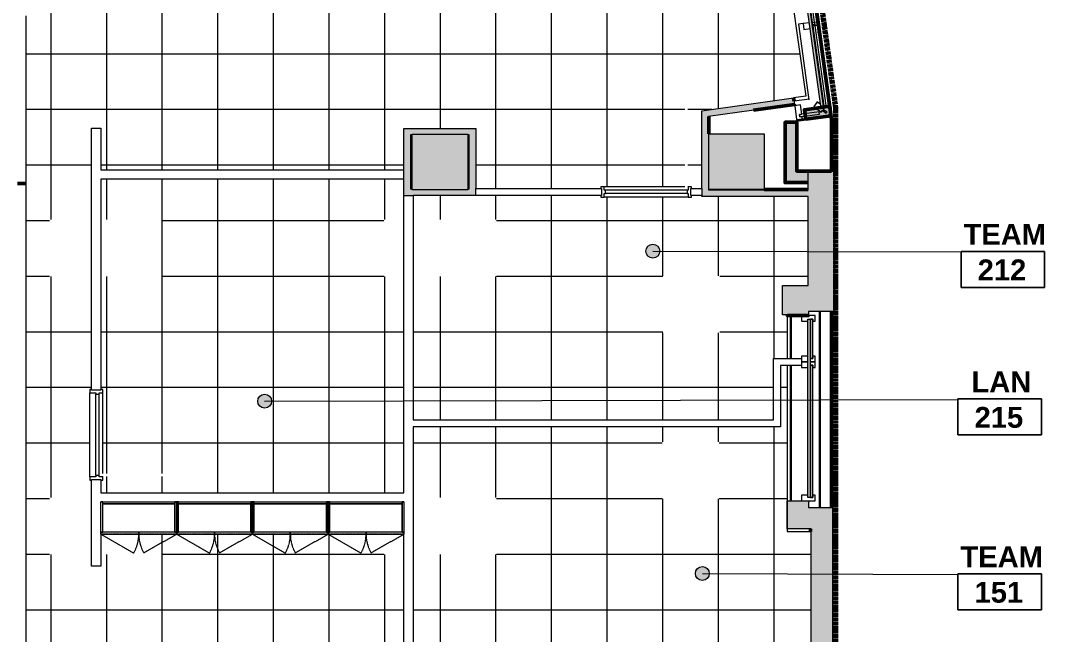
# Model space of a CAD drawing. Header units: inches. Extents: x 842 to 2283, y -56 to 1824.
# Drawn here: x 1828.4 to 2270.3, y 326.9 to 592 of the extents above; entities that cross this region are included whole.
import ezdxf

# ---------------------------------------------------------------- set-up
doc = ezdxf.new("R2010")
doc.units = ezdxf.units.IN
doc.header["$MEASUREMENT"] = 0
for name, pattern in [('Dash', [0.25, 0.125, -0.125]), ('Hidden', [0.28125, 0.1875, -0.09375]), ('IMPORT-Orbis_BB$0$TI_Grid_E957150$0$PROPERTY _2_', [1.546875, 1.3125, -0.046875, 0.046875, -0.046875, 0.046875, -0.046875])]:
    doc.linetypes.add(name, pattern=pattern)
for name, color, linetype, lineweight in [('A-AREA-IDEN', 2, 'Continuous', 9), ('A-CLNG', 13, 'Continuous', 13), ('A-CLNG-PATT', 13, 'Continuous', 13), ('A-DOOR', 31, 'Continuous', 13), ('A-GLAZ-CURT', 52, 'Continuous', 9), ('A-WALL', 113, 'Continuous', 9), ('A-WALL-PATT', 111, 'Continuous', 13), ('I-WALL', 2, 'Continuous', 13), ('Orbis - Background_dwg', 8, 'Continuous', 9), ('Orbis_AR$0$A-Wall-Exst', 7, 'Continuous', 9), ('Orbis_BB$0$A-Flor-Spcl', 7, 'Continuous', 9), ('Orbis_BB$0$A-Glaz-Assm', 10, 'Continuous', 20), ('Orbis_BB$0$A-Glaz-Assm-Blow', 250, 'Continuous', 13), ('Orbis_BB$0$A-Glaz-Assm-Glaz', 10, 'Continuous', 20), ('Orbis_BB$0$A-Wall-Exst', 7, 'Continuous', 9), ('Orbis_BB$0$TI_ARCH-02_E957150$0$A-Wall-Blow', 90, 'Continuous', 30), ('Orbis_BB$0$TI_Grid_E957150$0$C-Prop', 130, 'IMPORT-Orbis_BB$0$TI_Grid_E957150$0$PROPERTY _2_', 70), ('Orbis_BB$0$TI_Grid_E957150$0$S-P2-WALL-CONC', 50, 'Continuous', 50), ('Q-CASE', 31, 'Continuous', 9), ('Q-CASE-HDLN', 31, 'Dash', 9), ('S-COLS', 52, 'Continuous', 13)]:
    doc.layers.add(name, color=color, linetype=linetype, lineweight=lineweight)
doc.styles.add('Swis721 Lt BT_B', font='', dxfattribs={"height": 9})
doc.styles.get('Swis721 Lt BT_B').set_extended_font_data('Swis721 Lt BT', bold=True)

# ---------------------------------------------------------------- blocks, each defined once
blk = doc.blocks.new('Concrete-Rectangular-Column - 24 x 24-6914337-Level XX  RCP')
at = {"layer": 'S-COLS', "lineweight": 9}
blk.add_hatch(color=7, dxfattribs=at).paths.add_polyline_path([(-12, -12), (12, -12), (12, 12), (-12, 12)], flags=0)
at = {"layer": 'S-COLS', "color": 8, "lineweight": 20}
for p, q in [((-12, 12), (12, 12)), ((-12, -12), (-12, 12)), ((12, 12), (12, -12)), ((12, -12), (-12, -12))]:
    blk.add_line(p, q, dxfattribs=at)
blk = doc.blocks.new('Door - Single - Solid Door-7305035-Level XX  RCP')
at = {"layer": 'A-DOOR', "lineweight": 9}
for p, q in [((-14.13, 2.66), (-15.63, 2.66)), ((-15.63, 2.66), (-15.63, 1.91)), ((-14.13, 2.66), (22.12, 2.66)), ((-14.13, 0.16), (-14.13, 2.66)), ((-13.63, 0.16), (-14.13, 0.16)), ((-13.63, 0.16), (21.62, 0.16)), ((-13.63, -1.34), (-13.63, 0.16)), ((21.62, 0.16), (21.62, -1.34)), ((22.12, 0.16), (21.62, 0.16)), ((22.12, 2.66), (22.12, 0.16)), ((23.62, 2.66), (22.12, 2.66)), ((23.62, 1.91), (23.62, 2.66)), ((-15.63, -2.09), (-15.63, -2.84)), ((-15.63, -2.84), (-14.13, -2.84)), ((-14.13, -1.34), (-13.63, -1.34)), ((-14.13, -2.84), (-14.13, -1.34)), ((-14.13, -2.84), (-14.01, -2.84)), ((-13.63, -1.34), (21.62, -1.34)), ((-12.63, -2.84), (22.12, -2.84)), ((21.62, -1.34), (22.12, -1.34)), ((22.12, -1.34), (22.12, -2.84)), ((22.12, -2.84), (23.62, -2.84)), ((23.62, -2.84), (23.62, -2.09))]:
    blk.add_line(p, q, dxfattribs=at)
blk = doc.blocks.new('Door - Single - Solid Door-6976162-Level XX  RCP')
at = {"layer": 'A-DOOR', "lineweight": 9}
for p, q in [((-14.13, 2.16), (-15.63, 2.16)), ((-15.63, 2.16), (-15.63, 1.41)), ((-14.13, 2.16), (22.12, 2.16)), ((-14.13, 0.66), (-14.13, 2.16)), ((-13.63, 0.66), (-14.13, 0.66)), ((-13.63, 0.66), (21.62, 0.66)), ((-13.63, -0.84), (-13.63, 0.66)), ((21.62, 0.66), (21.62, -0.84)), ((22.12, 0.66), (21.62, 0.66)), ((22.12, 2.16), (22.12, 0.66)), ((23.62, 2.16), (22.12, 2.16)), ((23.62, 1.41), (23.62, 2.16)), ((-15.63, -1.59), (-15.63, -2.34)), ((-15.63, -2.34), (-14.13, -2.34)), ((-14.13, -0.84), (-13.63, -0.84)), ((-14.13, -2.34), (-14.13, -0.84)), ((-14.13, -2.34), (-14.01, -2.34)), ((-13.63, -0.84), (21.62, -0.84)), ((-12.63, -2.34), (22.12, -2.34)), ((21.62, -0.84), (22.12, -0.84)), ((22.12, -0.84), (22.12, -2.34)), ((22.12, -2.34), (23.62, -2.34)), ((23.62, -2.34), (23.62, -1.59))]:
    blk.add_line(p, q, dxfattribs=at)
blk = doc.blocks.new('System Panel - Glazed-7329274-Level XX  RCP')
at = {"layer": 'A-GLAZ-CURT'}
blk.add_hatch(color=7, dxfattribs=at).paths.add_polyline_path([(90.81, -1.75), (90.81, -0.75), (-90.81, -0.75), (-90.81, -1.75), (42.51, -1.75)], flags=0)
at = {"layer": 'A-GLAZ-CURT', "color": 8, "lineweight": 20}
for p, q in [((-90.81, -1.75), (-90.81, -0.75)), ((-90.81, -0.75), (90.81, -0.75)), ((90.81, -1.75), (-90.81, -1.75)), ((90.81, -0.75), (90.81, -1.75))]:
    blk.add_line(p, q, dxfattribs=at)
blk = doc.blocks.new('System Panel - Glazed-7329275-Level XX  RCP')
at = {"layer": 'A-GLAZ-CURT'}
blk.add_hatch(color=7, dxfattribs=at).paths.add_polyline_path([(38.5, -1.75), (38.5, -0.75), (-38.5, -0.75), (-38.5, -1.75), (14.6, -1.75)], flags=0)
at = {"layer": 'A-GLAZ-CURT', "color": 8, "lineweight": 20}
for p, q in [((-38.5, -1.75), (-38.5, -0.75)), ((-38.5, -0.75), (38.5, -0.75)), ((38.5, -1.75), (-38.5, -1.75)), ((38.5, -0.75), (38.5, -1.75))]:
    blk.add_line(p, q, dxfattribs=at)
blk = doc.blocks.new('CW Cupbd Ohead - 23_5_h x 13 7_8_d - 2 Doors - 1 Shelf-7492704-Level XX  RCP')
at = {"layer": 'Q-CASE'}
for p, q in [((2.75, -2.36), (2, -2.36)), ((2, -15.45), (2, -2.36)), ((2.75, -15.45), (2.75, -2.36)), ((2.75, -3.11), (2.75, -2.36)), ((2.75, -2.36), (33.94, -2.36)), ((33.94, -3.11), (2.75, -3.11)), ((2.75, -15.45), (2.75, -3.11)), ((2.75, -3.11), (33.94, -3.11)), ((34.69, -2.36), (33.94, -2.36)), ((33.94, -15.45), (33.94, -2.36)), ((33.94, -2.36), (33.94, -3.11)), ((33.94, -3.11), (33.94, -15.45)), ((34.69, -2.36), (34.69, -15.45)), ((18.34, -15.45), (2, -15.45)), ((2, -16.24), (2, -15.45)), ((2, -15.45), (2.75, -15.45)), ((2, -16.24), (18.34, -16.24)), ((33.94, -15.45), (2.75, -15.45)), ((18.34, -16.24), (18.34, -15.45)), ((34.69, -15.45), (18.34, -15.45)), ((18.34, -15.45), (18.34, -16.24)), ((18.34, -16.24), (34.69, -16.24)), ((33.94, -15.45), (34.69, -15.45)), ((34.69, -15.45), (34.69, -16.24))]:
    blk.add_line(p, q, dxfattribs=at)
at = {"layer": 'Q-CASE', "linetype": 'Hidden'}
for p, q in [((2, -16.24), (16.15, -24.41)), ((34.69, -16.24), (20.53, -24.41))]:
    blk.add_line(p, q, dxfattribs=at)
for centre, start, end in [((2, -16.24), 330, 0.5), ((34.69, -16.24), 179.5, 210)]:
    blk.add_arc(centre, 16.35, start, end, dxfattribs=at)
at = {"layer": 'Q-CASE-HDLN'}
for p, q in [((2, -16.24), (2, -2.36)), ((2, -2.36), (34.69, -2.36)), ((34.69, -2.36), (34.69, -16.24)), ((34.69, -16.24), (2, -16.24))]:
    blk.add_line(p, q, dxfattribs=at)
blk = doc.blocks.new('Orbis - Background_dwg_Orbis_BB-7347761-Level XX  RCP')
at = {"layer": 'Orbis_BB$0$A-Wall-Exst'}
h = blk.add_hatch(color=256, dxfattribs=at)
h.paths.add_polyline_path([(12867.66, 1270.54), (12876.66, 1270.54), (12876.66, 1270.83), (12867.66, 1270.83)], flags=0)
h.paths.add_polyline_path([(12833.59, 1324.84), (12876.54, 1324.84), (12876.54, 1324.91), (12833.66, 1324.92), (12833.66, 1356.45), (12833.58, 1356.44), (12833.58, 1324.84)], flags=0)
h.paths.add_polyline_path([(12874.8, 1327.91), (12876.54, 1327.91), (12876.54, 1332.83), (12886.66, 1332.83), (12886.66, 1332.91), (12871.66, 1332.91), (12871.66, 1353.98), (12866.66, 1353.98), (12866.66, 1327.91), (12871.66, 1327.91)], flags=0)
h.paths.add_polyline_path([(12875.54, 1355.32), (12886.44, 1356.81), (12885.88, 1360.89), (12874.98, 1359.4), (12875.34, 1356.81)], flags=0)
h.paths.add_polyline_path([(12852.98, 1359.17), (12870.71, 1361.62), (12870.7, 1361.66), (12857.45, 1359.8)], flags=0)
h = blk.add_hatch(color=256, dxfattribs=at)
h.paths.add_polyline_path([(12705.76, 1325.28), (12705.76, 1348.47), (12704.97, 1348.47), (12704.97, 1325.28), (12705.24, 1325.28)], flags=0)
h.paths.add_polyline_path([(12730.35, 1325.28), (12730.35, 1348.47), (12729.76, 1348.47), (12729.76, 1325.28)], flags=0)
h = blk.add_hatch(color=256, dxfattribs=at)
h.paths.add_polyline_path([(12835.54, 1027.91), (12851.41, 1027.91), (12851.41, 1028.04), (12831.79, 1028.04), (12831.79, 1027.91), (12833.66, 1027.91)], flags=0)
h.paths.add_polyline_path([(12853.66, 1027.91), (12853.66, 1028.04), (12852.41, 1028.04), (12852.41, 1027.91)], flags=0)
h.paths.add_polyline_path([(12835.54, 1031.79), (12846.54, 1031.79), (12846.54, 1031.91), (12835.66, 1031.91), (12835.66, 1098.91), (12835.54, 1098.91), (12835.54, 1031.79)], flags=0)
h.paths.add_polyline_path([(12877.89, 1075.91), (12886.66, 1075.91), (12886.66, 1087.97), (12853.79, 1087.97), (12853.79, 1087.91), (12868.66, 1087.91), (12868.66, 1075.91), (12870.46, 1075.91)], flags=0)
h.paths.add_polyline_path([(12877.89, 1092.85), (12877.89, 1092.91), (12846.66, 1092.91), (12846.66, 1092.85), (12868.66, 1092.85)], flags=0)
h.paths.add_polyline_path([(12877.75, 1177.28), (12877.89, 1177.28), (12877.89, 1178.41), (12877.66, 1178.41), (12877.66, 1177.28)], flags=0)
at = {"layer": 'Orbis_BB$0$A-Flor-Spcl', "flags": 128}
blk.add_lwpolyline([(12730.35, 1332.16), (12730.16, 1332.16), (12730.16, 1341.66), (12730.35, 1341.66)], dxfattribs=at)
at = {"layer": 'Orbis_BB$0$A-Glaz-Assm'}
for p, q in [((12877.16, 1396.91), (12874.44, 1396.54)), ((12874.78, 1394.06), (12877.5, 1394.43)), ((12881.99, 1361.64), (12880.55, 1362.73)), ((12873.66, 1250.54), (12876.41, 1250.54)), ((12876.41, 1250.54), (12873.66, 1250.54))]:
    blk.add_line(p, q, dxfattribs=at)
at = {"layer": 'Orbis_BB$0$A-Glaz-Assm', "flags": 128}
for points in [[(12877.16, 1396.91), (12874.44, 1396.54), (12874.78, 1394.06)], [(12878.49, 1394.57), (12878.74, 1394.6), (12878.61, 1395.59), (12880.59, 1395.86), (12880.52, 1396.36), (12878.54, 1396.09), (12878.4, 1397.08), (12878.15, 1397.04)], [(12878.49, 1394.57), (12878.74, 1394.6), (12878.61, 1395.59), (12880.59, 1395.86), (12880.52, 1396.36), (12878.54, 1396.09), (12878.4, 1397.08), (12878.15, 1397.04)], [(12874.44, 1396.54), (12874.78, 1394.06), (12877.5, 1394.43)], [(12881.99, 1361.65), (12880.56, 1362.74), (12879.04, 1360.75)], [(12880.55, 1362.73), (12879.04, 1360.74), (12882.23, 1358.32), (12882.83, 1359.12), (12884.42, 1357.91), (12884.73, 1358.31), (12883.13, 1359.52), (12883.74, 1360.32), (12882.86, 1360.98)], [(12879.04, 1360.75), (12882.23, 1358.33), (12882.83, 1359.13), (12884.43, 1357.92), (12884.73, 1358.32), (12883.14, 1359.53), (12883.74, 1360.32), (12882.87, 1360.98)], [(12873.66, 1270.54), (12873.66, 1268.04), (12876.41, 1268.04)], [(12877.41, 1268.04), (12877.66, 1268.04), (12877.66, 1269.04), (12878.66, 1269.04), (12878.66, 1268.04), (12879.66, 1268.04), (12879.66, 1270.54), (12873.66, 1270.54)], [(12876.41, 1253.04), (12873.66, 1253.04), (12873.66, 1251.96)], [(12877.41, 1250.54), (12879.66, 1250.54), (12879.66, 1253.04), (12878.66, 1253.04), (12878.66, 1252.04), (12877.66, 1252.04), (12877.66, 1253.04), (12877.41, 1253.04)], [(12873.66, 1248.96), (12873.66, 1248.04), (12876.41, 1248.04)], [(12877.41, 1248.04), (12877.66, 1248.04), (12877.66, 1249.04), (12878.66, 1249.04), (12878.66, 1248.04), (12879.66, 1248.04), (12879.66, 1250.54), (12877.41, 1250.54)], [(12876.41, 1193.04), (12873.66, 1193.04), (12873.66, 1190.54)], [(12876.79, 1190.54), (12879.66, 1190.54), (12879.66, 1193.04), (12878.66, 1193.04), (12878.66, 1192.04), (12877.66, 1192.04), (12877.66, 1193.04), (12877.41, 1193.04)]]:
    blk.add_lwpolyline(points, dxfattribs=at)
blk.add_lwpolyline([(12870.78, 1361.1), (12871.59, 1355.16), (12874.07, 1355.5), (12873.94, 1356.49), (12872.94, 1356.35), (12872.81, 1357.34), (12873.8, 1357.48), (12873.26, 1361.44)], close=True, dxfattribs=at)
at = {"layer": 'Orbis_BB$0$A-Glaz-Assm-Blow'}
for p, q in [((12877.13, 1363.99), (12870.51, 1363.08)), ((12870.7, 1361.66), (12870.78, 1361.1)), ((12874.07, 1355.5), (12886.15, 1357.15))]:
    blk.add_line(p, q, dxfattribs=at)
at = {"layer": 'Orbis_BB$0$A-Glaz-Assm-Blow', "flags": 128}
for points in [[(12878.4, 1397.08), (12880.38, 1397.35), (12880.52, 1396.36), (12872.44, 1455.31)], [(12874.44, 1396.54), (12872.46, 1396.26), (12876.92, 1363.7)], [(12881.13, 1391.9), (12880.59, 1395.86), (12885.93, 1356.86)]]:
    blk.add_lwpolyline(points, dxfattribs=at)
at = {"layer": 'Orbis_BB$0$A-Glaz-Assm-Glaz', "flags": 128}
for points in [[(12870.46, 1455.04), (12878.54, 1396.09), (12879.53, 1396.22), (12871.45, 1455.17)], [(12878.61, 1395.59), (12883.34, 1361.05), (12884.33, 1361.18), (12879.6, 1395.73)], [(12881.42, 1358.52), (12872.81, 1357.34), (12872.94, 1356.35), (12881.55, 1357.53)], [(12877.66, 1269.04), (12877.66, 1252.04), (12878.66, 1252.04), (12878.66, 1269.04)], [(12877.66, 1249.04), (12877.66, 1192.04), (12878.66, 1192.04), (12878.66, 1249.04)]]:
    blk.add_lwpolyline(points, close=True, dxfattribs=at)
at = {"layer": 'Orbis_BB$0$A-Wall-Exst', "color": 50, "lineweight": 50}
for p, q in [((12870.51, 1363.08), (12870.31, 1364.51)), ((12833.66, 1348.91), (12833.66, 1356.46)), ((12876.54, 1324.91), (12857.66, 1324.91)), ((12877.66, 1178.41), (12877.66, 1177.28))]:
    blk.add_line(p, q, dxfattribs=at)
at = {"layer": 'Orbis_BB$0$A-Wall-Exst', "color": 50, "lineweight": 50, "flags": 128}
for points in [[(12852.98, 1359.17), (12870.71, 1361.6), (12870.7, 1361.66)], [(12871.66, 1353.98), (12866.66, 1353.98), (12866.66, 1327.91), (12876.54, 1327.91)], [(12886.66, 1332.83), (12886.66, 1332.91), (12871.66, 1332.91), (12871.66, 1353.98)], [(12867.66, 1270.83), (12867.66, 1270.54), (12876.66, 1270.54), (12876.66, 1270.83)]]:
    blk.add_lwpolyline(points, dxfattribs=at)
blk.add_lwpolyline([(12886.44, 1356.81), (12885.88, 1360.89), (12874.98, 1359.4), (12875.54, 1355.32)], close=True, dxfattribs=at)
at = {"layer": 'Orbis_BB$0$TI_ARCH-02_E957150$0$A-Wall-Blow'}
for p, q in [((12869.16, 1270.54), (12869.16, 1251.96)), ((12881.66, 1187.66), (12881.66, 1272.2)), ((12886.66, 1272.2), (12886.66, 1187.66)), ((12869.16, 1248.96), (12869.16, 1190.54))]:
    blk.add_line(p, q, dxfattribs=at)
at = {"layer": 'Orbis_BB$0$TI_ARCH-02_E957150$0$A-Wall-Blow', "flags": 128}
blk.add_lwpolyline([(12886.66, 1332.83), (12886.66, 1332.91), (12871.66, 1332.91), (12871.66, 1354.66), (12886.46, 1356.69), (12860.96, 1542.83)], dxfattribs=at)
at = {"layer": 'Orbis_BB$0$TI_Grid_E957150$0$C-Prop', "flags": 128}
blk.add_lwpolyline([(12850.26, 2047.16), (12794.32, 2047.16), (12793.88, 2046.62), (12888.38, 1360.4), (12888.38, 796.17), (11550.5, 796.17)], dxfattribs=at)
at = {"layer": 'Orbis_BB$0$TI_Grid_E957150$0$S-P2-WALL-CONC'}
blk.add_line((12886.66, 1272.2), (12886.66, 1187.66), dxfattribs=at)
at = {"layer": 'Orbis_BB$0$TI_Grid_E957150$0$S-P2-WALL-CONC', "flags": 128}
blk.add_lwpolyline([(12860.96, 1542.83), (12886.66, 1355.2), (12886.66, 1332.83)], dxfattribs=at)
blk = doc.blocks.new('Orbis - Background_dwg-7329766-Level XX  RCP')
at = {"layer": 'Orbis_AR$0$A-Wall-Exst', "color": 50, "lineweight": 50}
blk.add_line((1830.81, 521.6), (1827.06, 521.6), dxfattribs=at)
blk.add_blockref('Orbis - Background_dwg_Orbis_BB-7347761-Level XX  RCP', (-10708.29, -805.94))
blk = doc.blocks.new('Room Tag - Room Name and Number-3379422-Level XX  RCP')
at = {"layer": 'A-AREA-IDEN'}
for p, q in [((-0.1881, -0.1636), (-0.1881, -0.0018)), ((-0.1881, -0.0018), (0.1869, -0.0018)), ((0.1869, -0.0018), (-0.1881, -0.0018)), ((-0.1881, -0.0018), (-0.1881, -0.1636)), ((0.1869, -0.0018), (0.1869, -0.1636)), ((0.1869, -0.1636), (0.1869, -0.0018)), ((0.1869, -0.1636), (-0.1881, -0.1636)), ((-0.1881, -0.1636), (0.1869, -0.1636))]:
    blk.add_line(p, q, dxfattribs=at)

msp = doc.modelspace()

# ---------------------------------------------------------------- hatches: boundary and pattern name
at = {"layer": 'A-AREA-IDEN'}
h = msp.add_hatch(color=256, dxfattribs=at)
edge = h.paths.add_edge_path(flags=0)
edge.add_arc((2101.29, 492.41), 3, 0, 360)
h = msp.add_hatch(color=256, dxfattribs=at)
edge = h.paths.add_edge_path(flags=0)
edge.add_arc((1933.74, 427.65), 3, 0, 360)
h = msp.add_hatch(color=256, dxfattribs=at)
edge = h.paths.add_edge_path(flags=0)
edge.add_arc((2122.65, 353.23), 3, 0, 360)
at = {"layer": 'A-CLNG-PATT'}
h = msp.add_hatch(dxfattribs=at)
h.set_pattern_fill('FP1_10', color=256, style=0, pattern_type=2)
h.set_pattern_definition([(90, (1985.56, 721.602), (24, -1e-15), []), (0, (1985.56, 721.602), (0, -24), [])])
h.paths.add_polyline_path([(1889.95, 174.34), (1891.2, 174.34), (1891.2, 230.59), (1889.95, 230.59), (1889.95, 175.31)], flags=0)
h.paths.add_polyline_path([(1857.16, 174.34), (1885.95, 174.34), (1885.95, 229.59), (1830.81, 229.59), (1830.81, 174.34), (1843.21, 174.34)], flags=0)
h.paths.add_polyline_path([(1853.56, 202.6), (1852.78, 202.7), (1852.06, 203), (1851.44, 203.48), (1850.96, 204.1), (1850.66, 204.83), (1850.56, 205.6), (1850.66, 206.38), (1850.96, 207.1), (1851.44, 207.72), (1852.06, 208.2), (1852.78, 208.5), (1853.56, 208.6), (1854.34, 208.5), (1855.06, 208.2), (1855.73, 207.66), (1856.16, 207.1), (1856.46, 206.38), (1856.56, 205.6), (1856.46, 204.83), (1856.16, 204.1), (1855.68, 203.48), (1855.06, 203), (1854.34, 202.7)], flags=0)
h.paths.add_polyline_path([(2122.96, 234.59), (2123.49, 234.59), (2123.49, 281.09), (2119.12, 281.09), (2119.12, 280.34), (2081.78, 280.34), (2081.78, 265.45), (2057.15, 265.45), (2057.15, 281.09), (1985.78, 281.09), (1985.78, 265.45), (1961.15, 265.45), (1961.15, 281.09), (1889.39, 281.09), (1889.39, 265.45), (1864.76, 265.45), (1864.76, 281.09), (1859.09, 281.09), (1859.09, 310.09), (1863.09, 310.09), (1863.09, 285.09), (1864.76, 285.09), (1864.76, 290.01), (1889.39, 290.01), (1889.39, 285.09), (1961.15, 285.09), (1961.15, 290.01), (1985.78, 290.01), (1985.81, 285.09), (1993.69, 285.09), (1993.69, 319.97), (1993.88, 319.97), (1993.88, 361.45), (1985.25, 361.45), (1985.25, 370.23), (1889.56, 370.23), (1889.56, 361.45), (1863.09, 361.45), (1863.09, 356.41), (1859.09, 356.41), (1859.09, 361.45), (1840.93, 361.45), (1840.93, 386.01), (1859.09, 386.01), (1859.09, 393.47), (1858.34, 393.47), (1858.34, 432.72), (1859.09, 432.72), (1859.09, 481.45), (1840.93, 481.45), (1840.93, 506.01), (1859.09, 506.01), (1859.09, 545.46), (1863.09, 545.46), (1863.09, 527.44), (1993.81, 527.44), (1993.81, 545.41), (2024.93, 545.41), (2024.93, 519.47), (2078.78, 519.47), (2078.78, 520.22), (2115.03, 520.22), (2115.03, 556.22), (2116.41, 556.22), (2116.41, 520.22), (2118.03, 520.22), (2118.03, 519.47), (2122.41, 519.47), (2122.41, 553), (2167.25, 559.31), (2142.49, 735.46), (2141.87, 735.37), (2132.97, 798.75), (2133.59, 798.84), (2115.19, 929.77), (2080.87, 929.78), (2080.87, 930.77), (1993.48, 930.77), (1993.48, 933.77), (1993.87, 933.77), (1993.87, 958.77), (1796.84, 958.77), (1796.84, 885.48), (1799.09, 885.48), (1799.09, 593.98), (1830.81, 593.98), (1830.81, 234.59), (2015.75, 234.59), (2015.75, 235.34), (2055, 235.34), (2055, 234.59), (2122.39, 234.59)], flags=0)
h.paths.add_polyline_path([(1996.57, 283.97), (2020.19, 283.97), (2020.19, 285.97), (1996.57, 285.97), (1996.57, 284.09)], flags=0)
h.paths.add_polyline_path([(2119.12, 284.09), (2123.49, 284.09), (2123.49, 320.41), (2169.6, 320.41), (2169.6, 371.34), (2159.2, 371.34), (2159.2, 443.03), (2156.37, 443.03), (2156.37, 416.5), (1997.88, 416.5), (1997.88, 386.01), (2033.87, 386.01), (2033.87, 361.45), (1997.88, 361.45), (1997.88, 319.97), (2023.07, 319.97), (2023.07, 284.09), (2057.15, 284.09), (2057.15, 290.01), (2081.78, 290.01), (2081.78, 284.84), (2116.12, 284.84), (2116.12, 320.84), (2117.49, 320.84), (2117.49, 284.84), (2119.12, 284.84)], flags=0)
h.paths.add_polyline_path([(2020.19, 315.97), (2020.19, 317.09), (1996.57, 317.09), (1996.57, 315.97), (2019.07, 315.97)], flags=0)
h.paths.add_polyline_path([(2123.49, 385.45), (2105.34, 385.45), (2105.34, 410.01), (2129.97, 410.01), (2129.97, 385.45)], flags=0)
h.paths.add_polyline_path([(1888.49, 388.1), (1993.88, 388.1), (1993.88, 481.45), (1985.25, 481.45), (1985.25, 506.01), (1993.88, 506.01), (1993.88, 516.47), (1993.81, 516.47), (1993.81, 523.44), (1863.09, 523.44), (1863.09, 506.01), (1889.56, 506.01), (1889.56, 481.45), (1863.09, 481.45), (1863.09, 432.72), (1863.84, 432.72), (1863.84, 396.47), (1899.84, 396.47), (1899.84, 395.09), (1863.84, 395.09), (1863.84, 393.47), (1863.09, 393.47), (1863.09, 388.1), (1863.84, 388.1)], flags=0)
h.paths.add_polyline_path([(1997.88, 419.5), (2153.37, 419.5), (2153.37, 446.03), (2159.2, 446.03), (2159.2, 464.89), (2157.25, 464.89), (2157.25, 477.52), (2168.25, 477.52), (2168.25, 516.03), (2122.41, 516.03), (2122.41, 516.47), (2118.03, 516.47), (2118.03, 515.72), (2078.78, 515.72), (2078.78, 516.47), (1997.88, 516.47), (1997.88, 506.01), (2033.87, 506.01), (2033.87, 481.45), (1997.88, 481.45), (1997.88, 422.22)], flags=0)
h.paths.add_polyline_path([(2129.97, 457.2), (2105.53, 457.2), (2105.53, 481.76), (2130.16, 481.76), (2130.16, 457.2)], flags=0)
h.paths.add_polyline_path([(1796.09, 593.98), (1796.09, 710.48), (1776.42, 710.48), (1776.42, 593.98)], flags=0)
h.paths.add_polyline_path([(1889.56, 601.45), (1840.93, 601.45), (1840.93, 626.01), (1889.56, 626.01)], flags=0)
h.paths.add_polyline_path([(1993.81, 601.45), (1985.25, 601.45), (1985.25, 626.01), (2033.87, 626.01), (2033.87, 601.45), (2024.93, 601.45)], flags=0)
h.paths.add_polyline_path([(2130.16, 601.69), (2105.53, 601.69), (2105.53, 626.25), (2130.16, 626.25)], flags=0)
h.paths.add_polyline_path([(1796.09, 713.48), (1796.09, 834.48), (1776.42, 834.48), (1776.42, 713.48), (1794.09, 713.48)], flags=0)
h.paths.add_polyline_path([(1851.75, 721.45), (1840.93, 721.45), (1840.93, 746.01), (1889.56, 746.01), (1889.56, 721.45), (1857.16, 721.45)], flags=0)
h.paths.add_polyline_path([(1985.25, 721.45), (1985.25, 746.01), (2033.87, 746.01), (2033.87, 721.45)], flags=0)
h.paths.add_polyline_path([(1778.52, 837.48), (1796.09, 837.48), (1796.09, 878.48), (1776.42, 878.48), (1776.42, 837.48)], flags=0)
h.paths.add_polyline_path([(1840.93, 841.45), (1840.93, 866.01), (1889.56, 866.01), (1889.56, 841.45), (1857.16, 841.45)], flags=0)
h.paths.add_polyline_path([(1985.25, 841.45), (1985.25, 866.01), (2033.87, 866.01), (2033.87, 841.45)], flags=0)
h.paths.add_polyline_path([(1795.84, 885.48), (1795.84, 958.77), (1776.42, 958.77), (1776.42, 885.48), (1793.48, 885.48)], flags=0)
h.paths.add_polyline_path([(2075.03, 933.77), (2080.87, 933.77), (2080.87, 934.77), (2080.98, 934.77), (2080.98, 958.77), (2022.88, 958.77), (2022.88, 933.77), (2072.98, 933.77)], flags=0)
h.paths.add_polyline_path([(2033.87, 961.77), (2080.98, 961.77), (2080.98, 964), (2109.8, 968.08), (2108.54, 977.09), (2108.61, 977.1), (2067.76, 1273.6), (1776.42, 1273.6), (1776.42, 961.77), (1840.93, 961.77), (1840.93, 986.01), (1865.45, 986.01), (1865.45, 1008.38), (1913.66, 1008.38), (1913.66, 984.17), (1889.56, 984.17), (1889.56, 961.77), (1985.25, 961.77), (1985.25, 986.01), (1985.45, 986.01), (1985.45, 1008.38), (2033.66, 1008.38), (2033.66, 986.01), (2033.87, 986.01), (2033.87, 964)], flags=0)
h.paths.add_polyline_path([(1867.73, 1057.62), (1865.45, 1057.62), (1865.45, 1081.45), (1840.93, 1081.45), (1840.93, 1106.01), (1889.56, 1106.01), (1889.56, 1081.83), (1913.66, 1081.83), (1913.66, 1057.62), (1873.02, 1057.62)], flags=0)
h.paths.add_polyline_path([(2005.17, 1057.62), (1985.45, 1057.62), (1985.45, 1081.45), (1985.25, 1081.45), (1985.25, 1106.01), (2033.87, 1106.01), (2033.87, 1081.45), (2033.66, 1081.45), (2033.66, 1057.62), (2010.46, 1057.62)], flags=0)
h.paths.add_polyline_path([(2033.66, 1129.62), (1985.45, 1129.62), (1985.45, 1153.83), (2033.66, 1153.83), (2033.66, 1135.13)], flags=0)
h.paths.add_polyline_path([(1867.73, 1129.62), (1865.45, 1129.62), (1865.45, 1153.83), (1913.66, 1153.83), (1913.66, 1129.62), (1873.02, 1129.62)], flags=0)
h.paths.add_polyline_path([(1889.56, 1201.45), (1840.93, 1201.45), (1840.93, 1226.01), (1889.56, 1226.01), (1889.56, 1225.1)], flags=0)
h.paths.add_polyline_path([(2033.87, 1201.45), (1985.25, 1201.45), (1985.25, 1226.01), (2033.87, 1226.01), (2033.87, 1225.1)], flags=0)
h.paths.add_polyline_path([(1899.45, 1226.37), (1865.45, 1226.37), (1865.45, 1250.58), (1913.66, 1250.58), (1913.66, 1226.37), (1904.73, 1226.37)], flags=0)
h.paths.add_polyline_path([(1985.45, 1226.37), (1985.45, 1250.58), (2033.66, 1250.58), (2033.66, 1226.37), (1986.22, 1226.37)], flags=0)
at = {"layer": 'A-WALL-PATT', "lineweight": 9}
for points in [[(2122.41, 550.1), (2162.42, 555.72), (2162.02, 558.57), (2122.41, 553), (2122.41, 550.5)], [(2125.28, 516.03), (2125.28, 550.5), (2122.41, 550.1), (2122.41, 516.03)], [(2024.47, 542.54), (2024.93, 542.54), (2024.93, 545.41), (1993.81, 545.41), (1993.81, 542.54), (1997.47, 542.54), (1997.47, 542.86), (2021.47, 542.86), (2021.47, 542.54), (2022.06, 542.54)], [(1996.68, 519.35), (1996.68, 542.54), (1993.81, 542.54), (1993.81, 519.35), (1993.88, 519.35)], [(2024.93, 516.47), (2024.93, 542.54), (2022.06, 542.54), (2022.06, 516.47)], [(2179.5, 477.52), (2179.5, 526.89), (2168.25, 526.89), (2168.25, 477.52)], [(1993.81, 516.47), (2022.06, 516.47), (2022.06, 519.35), (2021.47, 519.35), (2021.47, 518.86), (1997.47, 518.86), (1997.47, 519.35), (1993.81, 519.35)], [(2125.28, 516.03), (2168.25, 516.03), (2168.25, 518.91), (2125.28, 518.91)], [(2159.2, 466.27), (2179.5, 466.27), (2179.5, 477.52), (2157.25, 477.52), (2157.25, 466.27)], [(2157.25, 464.89), (2168.5, 464.89), (2168.5, 466.27), (2157.25, 466.27)], [(2168.5, 372.48), (2168.49, 384.6), (2159.25, 384.6), (2159.25, 372.48), (2159.99, 372.48)], [(2169.6, 372.48), (2178.85, 372.48), (2178.85, 381.73), (2168.5, 381.73), (2168.5, 372.48)], [(2178.85, 286.91), (2178.85, 372.48), (2169.6, 372.48), (2169.6, 286.91)]]:
    msp.add_hatch(color=7, dxfattribs=at).paths.add_polyline_path(points, flags=0)

# ---------------------------------------------------------------- linework, layer by layer
at = {"layer": 'A-AREA-IDEN'}
for p, q in [((2101.29, 492.41), (2234.31, 492.05)), ((1933.74, 427.65), (2232.96, 428.38)), ((2122.65, 353.23), (2232.96, 352.86))]:
    msp.add_line(p, q, dxfattribs=at)
for centre in [(2101.29, 492.41), (1933.74, 427.65), (2122.65, 353.23)]:
    msp.add_circle(centre, 3, dxfattribs=at)
at = {"layer": 'A-CLNG'}
for p, q in [((2142.49, 735.46), (2167.25, 559.31)), ((1830.81, 234.59), (1830.81, 593.98)), ((2167.25, 559.31), (2162.02, 558.57)), ((2159.2, 464.89), (2159.2, 446.03)), ((2159.2, 443.03), (2159.2, 371.34)), ((2159.2, 371.34), (2169.6, 371.34))]:
    msp.add_line(p, q, dxfattribs=at)
at = {"layer": 'A-WALL', "lineweight": 13}
for p, q in [((2024.93, 516.47), (2024.93, 519.47)), ((2122.41, 519.47), (2122.41, 516.47)), ((1993.88, 516.47), (1997.88, 516.47))]:
    msp.add_line(p, q, dxfattribs=at)
at = {"layer": 'I-WALL', "color": 8, "lineweight": 20}
for p, q in [((2122.41, 553), (2162.02, 558.57)), ((2162.02, 558.57), (2162.42, 555.72)), ((2122.41, 519.47), (2122.41, 553)), ((2162.42, 555.72), (2125.28, 550.5)), ((2125.28, 550.5), (2125.28, 518.91)), ((1993.81, 545.41), (2024.93, 545.41)), ((1993.81, 516.47), (1993.81, 545.41)), ((2024.93, 545.41), (2024.93, 519.47)), ((1997.47, 542.54), (1996.68, 542.54)), ((1996.68, 542.54), (1996.68, 519.35)), ((2022.06, 542.54), (2021.47, 542.54)), ((2022.06, 519.35), (2022.06, 542.54)), ((2168.25, 518.91), (2168.25, 526.89)), ((2168.25, 526.89), (2179.5, 526.89)), ((2179.5, 526.89), (2179.5, 466.27)), ((1996.68, 519.35), (1997.47, 519.35)), ((2021.47, 519.35), (2022.06, 519.35)), ((2125.28, 518.91), (2168.25, 518.91)), ((1993.88, 516.47), (1993.81, 516.47)), ((2024.93, 516.47), (1997.88, 516.47)), ((2122.41, 516.03), (2122.41, 516.47)), ((2168.25, 516.03), (2122.41, 516.03)), ((2168.25, 477.52), (2168.25, 516.03)), ((2157.25, 477.52), (2168.25, 477.52)), ((2157.25, 464.89), (2157.25, 477.52)), ((2168.5, 464.89), (2157.25, 464.89)), ((2179.5, 466.27), (2168.5, 466.27)), ((2168.5, 466.27), (2168.5, 464.89)), ((2159.25, 372.48), (2159.25, 384.6)), ((2159.25, 384.6), (2168.5, 384.6)), ((2168.5, 384.6), (2168.5, 381.73)), ((2168.5, 381.73), (2178.85, 381.73)), ((2178.85, 381.73), (2178.85, 282.04)), ((2169.6, 372.48), (2159.25, 372.48)), ((2169.6, 320.41), (2169.6, 372.48))]:
    msp.add_line(p, q, dxfattribs=at)
at = {"layer": 'I-WALL'}
for p, q in [((1859.09, 432.34), (1859.09, 545.46)), ((1859.09, 545.46), (1863.09, 545.46)), ((1863.09, 545.46), (1863.09, 527.44)), ((1863.09, 527.44), (1993.81, 527.44)), ((1863.09, 523.44), (1863.09, 432.34)), ((1993.81, 523.44), (1863.09, 523.44)), ((2024.93, 519.47), (2079.16, 519.47)), ((2079.16, 519.47), (2079.16, 516.47)), ((2117.66, 519.47), (2122.41, 519.47)), ((2117.66, 516.47), (2117.66, 519.47)), ((1993.88, 388.1), (1993.88, 516.47)), ((1997.88, 516.47), (1997.88, 419.5)), ((2079.16, 516.47), (2024.93, 516.47)), ((2122.41, 516.47), (2117.66, 516.47)), ((2153.37, 446.03), (2165.37, 446.03)), ((2153.37, 419.5), (2153.37, 446.03)), ((2165.37, 443.03), (2156.37, 443.03)), ((2156.37, 443.03), (2156.37, 416.5)), ((2165.37, 446.03), (2165.37, 443.03)), ((1863.09, 432.34), (1859.09, 432.34)), ((1997.88, 419.5), (2153.37, 419.5)), ((1997.88, 416.5), (1997.88, 319.97)), ((2156.37, 416.5), (1997.88, 416.5)), ((1859.09, 356.41), (1859.09, 393.84)), ((1859.09, 393.84), (1863.09, 393.84)), ((1863.09, 393.84), (1863.09, 388.1)), ((1863.09, 388.1), (1993.88, 388.1)), ((1863.09, 370.23), (1863.09, 356.41)), ((1993.88, 319.97), (1993.88, 370.23)), ((1863.09, 356.41), (1859.09, 356.41))]:
    msp.add_line(p, q, dxfattribs=at)

# ---------------------------------------------------------------- block references
at = {"layer": 'A-AREA-IDEN', "xscale": 95.99999999999994, "yscale": 95.99999999999994, "zscale": 95.99999999999994}
for p in [(2252.37, 492.41), (2251.01, 428.74), (2251.01, 353.23)]:
    msp.add_blockref('Room Tag - Room Name and Number-3379422-Level XX  RCP', p, dxfattribs=at)
at = {"layer": 'A-DOOR'}
for name, p, rotation in [('Door - Single - Solid Door-6976162-Level XX  RCP', (2102.4, 517.88), 180), ('Door - Single - Solid Door-7305035-Level XX  RCP', (1861, 409.1), 90)]:
    msp.add_blockref(name, p, dxfattribs=dict(at, rotation=rotation))
at = {"layer": 'A-GLAZ-CURT'}
for name, p, rotation in [('System Panel - Glazed-7329274-Level XX  RCP', (2163.22, 645.15), 277.8000000000437), ('System Panel - Glazed-7329275-Level XX  RCP', (2169.87, 424.6), 270)]:
    msp.add_blockref(name, p, dxfattribs=dict(at, rotation=rotation))
at = {"layer": 'Orbis - Background_dwg', "color": 7}
msp.add_blockref('Orbis - Background_dwg-7329766-Level XX  RCP', (0, 0), dxfattribs=at)
at = {"layer": 'Q-CASE'}
for p in [(1861.09, 386.47), (1893.79, 386.47), (1926.49, 386.47), (1959.18, 386.47)]:
    msp.add_blockref('CW Cupbd Ohead - 23_5_h x 13 7_8_d - 2 Doors - 1 Shelf-7492704-Level XX  RCP', p, dxfattribs=at)
at = {"layer": 'S-COLS', "lineweight": 9, "rotation": 89.9999999999999}
msp.add_blockref('Concrete-Rectangular-Column - 24 x 24-6914337-Level XX  RCP', (2009.47, 530.86), dxfattribs=at)
at = {"layer": 'S-COLS', "lineweight": 9}
msp.add_blockref('Concrete-Rectangular-Column - 24 x 24-6914337-Level XX  RCP', (2137.37, 530.97), dxfattribs=at)

# ---------------------------------------------------------------- texts
at = {"layer": 'A-AREA-IDEN', "char_height": 9, "attachment_point": 1, "style": 'Swis721 Lt BT_B'}
for s, insert, width in [('TEAM', (2235.37, 504.13), 40.905), ('212', (2241.47, 488.81), 25.452), ('LAN', (2238.78, 440.46), 29.391), ('215', (2240.12, 425.14), 25.452), ('TEAM', (2234.02, 364.95), 40.905), ('151', (2240.12, 349.63), 25.452)]:
    msp.add_mtext(s, dxfattribs=dict(at, insert=insert, width=width))

doc.saveas('drawing.dxf')
